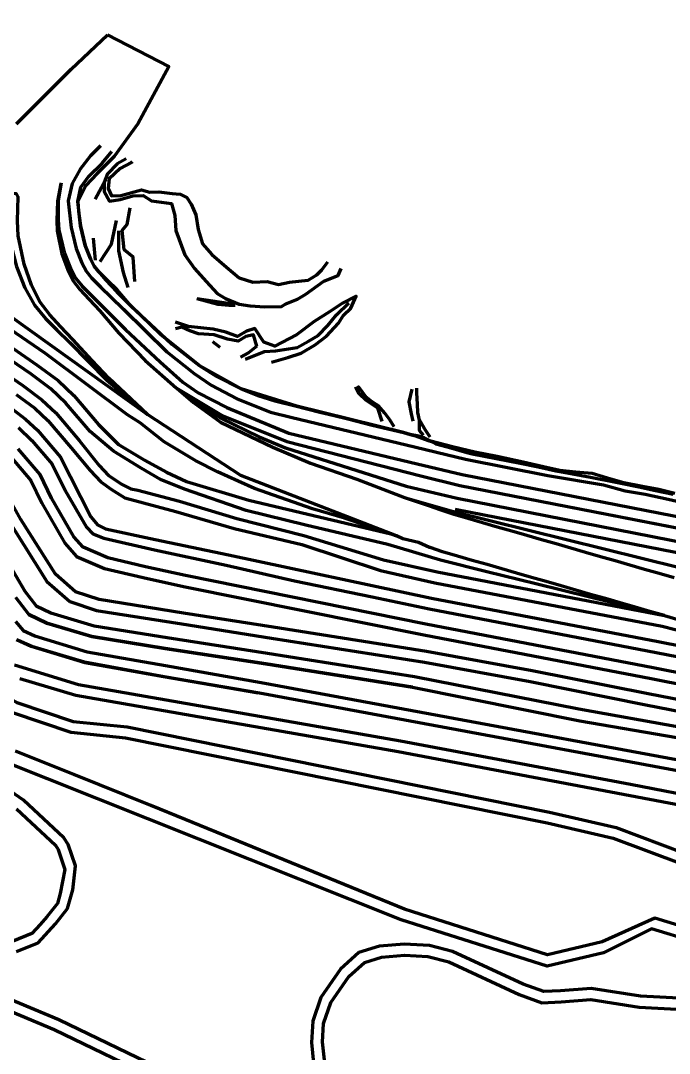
# Model space of a CAD drawing. Extents: x 334605 to 338795, y 3217454 to 3219673.
# Drawn here: x 336186 to 336599, y 3218883 to 3219541 of the extents above; entities that cross this region are included whole.
import ezdxf

# ---------------------------------------------------------------- set-up
doc = ezdxf.new("R2010")
doc.units = 0
doc.header["$MEASUREMENT"] = 0
for name, color, linetype, true_color in [('CREST', 5, 'Continuous', 0x0000ff), ('RAMP', 14, 'Continuous', 0xac0000), ('TOE', 94, 'Continuous', 0x00ac00)]:
    doc.layers.add(name, color=color, linetype=linetype, true_color=true_color)

msp = doc.modelspace()

# ---------------------------------------------------------------- linework, layer by layer
at = {"layer": 'CREST', "color": 5, "lineweight": 100, "true_color": 0x0000ff}
for points in [[(335788.736, 3219537.868, 1708.41), (335814.731, 3219533.342, 1708.4), (335829.286, 3219530.452, 1708.399), (335842.528, 3219527.357, 1708.398), (335856.026, 3219523.617, 1708.397), (335877.346, 3219516.096, 1708.405), (335894.897, 3219506.582, 1708.411), (335923.701, 3219488.468, 1708.407), (335938.919, 3219477.221, 1708.408), (335951.976, 3219467.355, 1708.411), (335966.772, 3219457.523, 1708.4), (336170.65, 3219339.414, 1708.41), (336196.637, 3219321.622, 1708.41), (336209.847, 3219311.765, 1708.41), (336219.977, 3219302.185, 1708.41), (336235.643, 3219283.881, 1708.41), (336248.377, 3219270.996, 1708.41), (336265.373, 3219260.799, 1708.41), (336278.969, 3219253.434, 1708.41), (336291.716, 3219247.485, 1708.41), (336331.415, 3219235.555, 1708.397), (336421.753, 3219214.151, 1708.41), (336425.322, 3219212.91, 1708.41)], [(336183.3, 3219475.069, 1749), (336197.071, 3219488.816, 1749), (336218.128, 3219509.938, 1749), (336241.255, 3219531.812, 1749)], [(336183.3, 3219475.069, 1749), (336197.071, 3219488.816, 1749), (336218.128, 3219509.938, 1749), (336241.255, 3219531.812, 1749)], [(336241.255, 3219531.812, 1749), (336280.344, 3219511.754, 1749), (336260.645, 3219475.162, 1749), (336245.63, 3219454.45, 1749), (336234.516, 3219443.372, 1749), (336227.512, 3219435.896, 1749), (336222.387, 3219425.748, 1751.43), (336222.811, 3219419.631, 1751.43), (336224.109, 3219410.141, 1751.43), (336227.188, 3219397.633, 1751), (336230.467, 3219389.21, 1751), (336232.909, 3219384.579, 1750.87), (336235.718, 3219381.187, 1751), (336240.386, 3219375.669, 1751), (336247.184, 3219368.239, 1751), (336256.471, 3219359.165, 1750.762), (336275.132, 3219341.668, 1750.413), (336282.324, 3219335.015, 1750.413), (336299.749, 3219321.271, 1751.512), (336310.589, 3219314.601, 1752), (336326.554, 3219306.442, 1753.652), (336337.089, 3219302.178, 1754.513), (336347.87, 3219298.881, 1754.69), (336360.859, 3219295.637, 1754.866), (336376.586, 3219291.698, 1753.41), (336385.635, 3219289.458, 1755.864), (336394.386, 3219287.335, 1756.143), (336409.909, 3219283.43, 1756.239), (336419.857, 3219281.029, 1755.708), (336429.805, 3219278.627, 1752.781), (336434.098, 3219277.361, 1752.992), (336437.495, 3219276.484, 1752.923), (336445.479, 3219273.519, 1750.876), (336448.22, 3219272.701, 1750.59), (336450.548, 3219271.465, 1749.22), (336459.987, 3219268.981, 1748.926), (336470.277, 3219265.986, 1748.007), (336473.584, 3219265.19, 1747.695), (336488.867, 3219262.149, 1747.59), (336504.151, 3219259.107, 1747.484), (336515.51, 3219256.739, 1747.181), (336526.868, 3219254.371, 1746.878), (336531.696, 3219253.389, 1746.799), (336548.902, 3219250.163, 1747.099), (336566.108, 3219246.938, 1747.399), (336580.774, 3219243.831, 1746.901), (336589.344, 3219242.07, 1746.727), (336601.492, 3219239.368, 1746.046)], [(336241.255, 3219531.812, 1749), (336280.344, 3219511.754, 1749), (336260.645, 3219475.162, 1749), (336245.63, 3219454.45, 1749), (336234.516, 3219443.372, 1749), (336227.512, 3219435.896, 1749), (336222.387, 3219425.748, 1751.43), (336222.811, 3219419.631, 1751.43), (336224.109, 3219410.141, 1751.43), (336227.188, 3219397.633, 1751), (336230.467, 3219389.21, 1751), (336232.909, 3219384.579, 1750.87), (336235.718, 3219381.187, 1751), (336240.386, 3219375.669, 1751), (336247.184, 3219368.239, 1751), (336256.471, 3219359.165, 1750.762), (336275.132, 3219341.668, 1750.413), (336282.324, 3219335.015, 1750.413), (336299.749, 3219321.271, 1751.512), (336310.589, 3219314.601, 1752), (336326.554, 3219306.442, 1753.652), (336337.089, 3219302.178, 1754.513), (336347.87, 3219298.881, 1754.69), (336360.859, 3219295.637, 1754.866), (336376.586, 3219291.698, 1753.41), (336385.635, 3219289.458, 1755.864), (336394.386, 3219287.335, 1756.143), (336409.909, 3219283.43, 1756.239), (336419.857, 3219281.029, 1755.708), (336429.805, 3219278.627, 1752.781), (336434.098, 3219277.361, 1752.992), (336437.495, 3219276.484, 1752.923), (336445.479, 3219273.519, 1750.876), (336448.22, 3219272.701, 1750.59), (336450.548, 3219271.465, 1749.22), (336459.987, 3219268.981, 1748.926), (336470.277, 3219265.986, 1748.007), (336473.584, 3219265.19, 1747.695), (336488.867, 3219262.149, 1747.59), (336504.151, 3219259.107, 1747.484), (336515.51, 3219256.739, 1747.181), (336526.868, 3219254.371, 1746.878), (336531.696, 3219253.389, 1746.799), (336548.902, 3219250.163, 1747.099), (336566.108, 3219246.938, 1747.399), (336580.774, 3219243.831, 1746.901), (336589.344, 3219242.07, 1746.727), (336601.492, 3219239.368, 1746.046)], [(335975.841, 3219471.276, 1723.41), (336106.872, 3219394.851, 1723.41), (336179.161, 3219352.977, 1723.41), (336266.742, 3219290.097, 1723.41)], [(335975.841, 3219471.276, 1723.41), (336106.872, 3219394.851, 1723.41), (336179.161, 3219352.977, 1723.41), (336266.742, 3219290.097, 1723.41)], [(336602.707, 3219239.944, 1745.69), (336592.447, 3219242.356, 1746.596), (336582.03, 3219244.208, 1746.054), (336570.112, 3219246.538, 1746.249), (336559.732, 3219249.542, 1746.36), (336549.964, 3219252.611, 1746.685), (336539.545, 3219253.443, 1746.589), (336529.405, 3219254.469, 1746.541), (336519.093, 3219256.924, 1746.89), (336506.041, 3219259.721, 1747.233), (336489.535, 3219263.431, 1747.337), (336475.18, 3219266.266, 1747.542), (336461.063, 3219269.477, 1748.346), (336447.193, 3219273.147, 1749.413), (336442.932, 3219275.209, 1751.695), (336439.696, 3219276.343, 1753.388), (336434.098, 3219277.361, 1752.992), (336429.805, 3219278.627, 1752.781), (336361.944, 3219295.417, 1754.637), (336326.554, 3219306.442, 1753.652), (336299.749, 3219321.271, 1751.512), (336275.028, 3219341.121, 1750.413), (336256.471, 3219359.165, 1750.762), (336247.476, 3219369.455, 1751), (336241.277, 3219375.52, 1751), (336235.718, 3219381.187, 1751), (336232.909, 3219384.579, 1750.87), (336230.467, 3219389.21, 1751), (336227.188, 3219397.633, 1751), (336224.109, 3219410.141, 1751.43), (336222.387, 3219425.748, 1751.43), (336224.412, 3219434.751, 1751.12), (336229.364, 3219441.954, 1750.869), (336237.87, 3219450.192, 1750.22), (336244.203, 3219457.521, 1750.22)], [(336602.707, 3219239.944, 1745.69), (336592.447, 3219242.356, 1746.596), (336582.03, 3219244.208, 1746.054), (336570.112, 3219246.538, 1746.249), (336559.732, 3219249.542, 1746.36), (336549.964, 3219252.611, 1746.685), (336539.545, 3219253.443, 1746.589), (336529.405, 3219254.469, 1746.541), (336519.093, 3219256.924, 1746.89), (336506.041, 3219259.721, 1747.233), (336489.535, 3219263.431, 1747.337), (336475.18, 3219266.266, 1747.542), (336461.063, 3219269.477, 1748.346), (336447.193, 3219273.147, 1749.413), (336442.932, 3219275.209, 1751.695), (336439.696, 3219276.343, 1753.388), (336434.098, 3219277.361, 1752.992), (336429.805, 3219278.627, 1752.781), (336361.944, 3219295.417, 1754.637), (336326.554, 3219306.442, 1753.652), (336299.749, 3219321.271, 1751.512), (336275.028, 3219341.121, 1750.413), (336256.471, 3219359.165, 1750.762), (336247.476, 3219369.455, 1751), (336241.277, 3219375.52, 1751), (336235.718, 3219381.187, 1751), (336232.909, 3219384.579, 1750.87), (336230.467, 3219389.21, 1751), (336227.188, 3219397.633, 1751), (336224.109, 3219410.141, 1751.43), (336222.387, 3219425.748, 1751.43), (336224.412, 3219434.751, 1751.12), (336229.364, 3219441.954, 1750.869), (336237.87, 3219450.192, 1750.22), (336244.203, 3219457.521, 1750.22)], [(336257.076, 3219450.949, 1751.681), (336256.643, 3219450.603, 1752.004), (336249.366, 3219446.798, 1752.204), (336242.314, 3219440.094, 1752.441), (336241.699, 3219434.019, 1752.168), (336243.948, 3219429.389, 1751.937), (336249.904, 3219429.562, 1752.345), (336263.095, 3219433.243, 1751.943), (336268.2, 3219431.711, 1752.439), (336273.951, 3219431.99, 1752.745), (336282.598, 3219430.834, 1753.112), (336287.657, 3219430.357, 1753.295), (336291.771, 3219428.293, 1754.481), (336294.64, 3219424.134, 1755.275), (336297.691, 3219417.313, 1756.449), (336298.99, 3219407.948, 1757.385), (336301.743, 3219398.735, 1757.786), (336307.686, 3219392.004, 1758.176), (336317.127, 3219383.914, 1758.404), (336325.188, 3219377.141, 1758.569), (336333.985, 3219374.346, 1758.48), (336343.127, 3219374.776, 1758.853), (336350.158, 3219372.917, 1759.265), (336357.229, 3219374.344, 1759.286), (336369.069, 3219375.628, 1758.892), (336374.654, 3219379.078, 1759.134), (336377.78, 3219382.128, 1759.295), (336381.752, 3219387.296, 1759.102)], [(336257.076, 3219450.949, 1751.681), (336256.643, 3219450.603, 1752.004), (336249.366, 3219446.798, 1752.204), (336242.314, 3219440.094, 1752.441), (336241.699, 3219434.019, 1752.168), (336243.948, 3219429.389, 1751.937), (336249.904, 3219429.562, 1752.345), (336263.095, 3219433.243, 1751.943), (336268.2, 3219431.711, 1752.439), (336273.951, 3219431.99, 1752.745), (336282.598, 3219430.834, 1753.112), (336287.657, 3219430.357, 1753.295), (336291.771, 3219428.293, 1754.481), (336294.64, 3219424.134, 1755.275), (336297.691, 3219417.313, 1756.449), (336298.99, 3219407.948, 1757.385), (336301.743, 3219398.735, 1757.786), (336307.686, 3219392.004, 1758.176), (336317.127, 3219383.914, 1758.404), (336325.188, 3219377.141, 1758.569), (336333.985, 3219374.346, 1758.48), (336343.127, 3219374.776, 1758.853), (336350.158, 3219372.917, 1759.265), (336357.229, 3219374.344, 1759.286), (336369.069, 3219375.628, 1758.892), (336374.654, 3219379.078, 1759.134), (336377.78, 3219382.128, 1759.295), (336381.752, 3219387.296, 1759.102)], [(336211.79, 3219437.664, 1738.41), (336209.852, 3219426.246, 1738.41), (336209.841, 3219414.022, 1738.41), (336210.295, 3219407.69, 1738.41), (336213.811, 3219393.403, 1738.41), (336217.711, 3219383.386, 1738.41), (336221.202, 3219376.765, 1738.41), (336225.311, 3219371.804, 1738.41), (336231.383, 3219365.613, 1738.41), (336238.225, 3219358.921, 1738.41), (336252.862, 3219344.323, 1738.41), (336274.878, 3219323.7, 1738.41), (336289.362, 3219310.676, 1738.41), (336299.141, 3219303.894, 1738.41), (336317.331, 3219294.577, 1738.41), (336356.771, 3219278.169, 1738.41), (336438.472, 3219258.809, 1738.41), (336467.144, 3219251.845, 1738.41)], [(336211.79, 3219437.664, 1738.41), (336209.852, 3219426.246, 1738.41), (336209.841, 3219414.022, 1738.41), (336210.295, 3219407.69, 1738.41), (336213.811, 3219393.403, 1738.41), (336217.711, 3219383.386, 1738.41), (336221.202, 3219376.765, 1738.41), (336225.311, 3219371.804, 1738.41), (336231.383, 3219365.613, 1738.41), (336238.225, 3219358.921, 1738.41), (336252.862, 3219344.323, 1738.41), (336274.878, 3219323.7, 1738.41), (336289.362, 3219310.676, 1738.41), (336299.141, 3219303.894, 1738.41), (336317.331, 3219294.577, 1738.41), (336356.771, 3219278.169, 1738.41), (336438.472, 3219258.809, 1738.41), (336467.144, 3219251.845, 1738.41)], [(336240.287, 3219439.8, 1750.999), (336233.404, 3219427.197, 1751.343)], [(336240.287, 3219439.8, 1750.999), (336233.404, 3219427.197, 1751.343)], [(336258.652, 3219374.785, 1749.617), (336257.783, 3219390.262, 1749.794), (336251.932, 3219394.938, 1749.467), (336250.6, 3219407.249, 1748.851), (336253.933, 3219411.091, 1748.471), (336255.738, 3219421.772, 1748.442)], [(336258.652, 3219374.785, 1749.617), (336257.783, 3219390.262, 1749.794), (336251.932, 3219394.938, 1749.467), (336250.6, 3219407.249, 1748.851), (336253.933, 3219411.091, 1748.471), (336255.738, 3219421.772, 1748.442)], [(336232.129, 3219402.394, 1751.752), (336233.564, 3219388.297, 1752.723)], [(336232.129, 3219402.394, 1751.752), (336233.564, 3219388.297, 1752.723)], [(335612.034, 3219368.049, 1588.41), (335641.584, 3219371.059, 1588.41), (335666.757, 3219371.606, 1588.41), (335697.675, 3219369.417, 1588.41), (335725.037, 3219366.681, 1588.41), (335756.503, 3219361.756, 1588.41), (335772.993, 3219358.303, 1588.41), (335777.851, 3219357.474, 1588.41), (335809.399, 3219348, 1588.41), (335843.745, 3219323.271, 1588.41), (335931.67, 3219270.378, 1588.41), (335998.824, 3219231.594, 1588.41), (336056.453, 3219196.346, 1588.41), (336084.987, 3219180.68, 1588.41), (336111.389, 3219160.429, 1588.41), (336130.985, 3219144.935, 1588.41), (336162.375, 3219119.22, 1588.41), (336183.688, 3219106.836, 1588.41), (336219.402, 3219094.739, 1588.41), (336253.927, 3219091.214, 1588.41), (336522.915, 3219036.983, 1588.41), (336565.341, 3219027.203, 1588.41), (336609.305, 3219010.717, 1588.41)], [(336298.19, 3219363.98, 1747.942), (336311.598, 3219360.482, 1748.993), (336318.549, 3219359.79, 1749.216), (336322.56, 3219359.749, 1747.361)], [(336298.19, 3219363.98, 1747.942), (336311.598, 3219360.482, 1748.993), (336318.549, 3219359.79, 1749.216), (336322.56, 3219359.749, 1747.361)], [(336329.319, 3219325.367, 1756.216), (336341.411, 3219330.285, 1757.081), (336348.405, 3219330.751, 1755.303), (336362.043, 3219332.852, 1753.924), (336369.26, 3219336.841, 1755.682), (336375.451, 3219340.432, 1757.207), (336381.651, 3219346.831, 1757.346), (336387.234, 3219353.564, 1758.636), (336394.993, 3219361.306, 1757.582)], [(336329.319, 3219325.367, 1756.216), (336341.411, 3219330.285, 1757.081), (336348.405, 3219330.751, 1755.303), (336362.043, 3219332.852, 1753.924), (336369.26, 3219336.841, 1755.682), (336375.451, 3219340.432, 1757.207), (336381.651, 3219346.831, 1757.346), (336387.234, 3219353.564, 1758.636), (336394.993, 3219361.306, 1757.582)], [(336336.511, 3219333.582, 1752.691), (336334.391, 3219340.812, 1751.862), (336329.473, 3219339.724, 1751.963), (336324.572, 3219336.841, 1752.078), (336317.706, 3219338, 1752.219), (336309.292, 3219340.877, 1751.752), (336299.307, 3219341.48, 1751.227), (336293.723, 3219343.472, 1750.902), (336288.732, 3219345.828, 1750.6), (336284.7, 3219344.64, 1751.184)], [(336336.511, 3219333.582, 1752.691), (336334.391, 3219340.812, 1751.862), (336329.473, 3219339.724, 1751.963), (336324.572, 3219336.841, 1752.078), (336317.706, 3219338, 1752.219), (336309.292, 3219340.877, 1751.752), (336299.307, 3219341.48, 1751.227), (336293.723, 3219343.472, 1750.902), (336288.732, 3219345.828, 1750.6), (336284.7, 3219344.64, 1751.184)], [(336162.127, 3219325.858, 1693.41), (336187.329, 3219308.604, 1693.41), (336199.531, 3219299.499, 1693.41), (336208.37, 3219291.14, 1693.41), (336223.487, 3219273.477, 1693.41), (336236.01, 3219257.618, 1693.41), (336241.998, 3219251.417, 1693.41), (336250.765, 3219245.499, 1693.41), (336256.193, 3219242.817, 1693.41), (336260.674, 3219241.876, 1693.41), (336287.302, 3219235.042, 1693.41), (336323.798, 3219223.996, 1693.41), (336366.417, 3219213.096, 1693.41), (336417.146, 3219197.62, 1693.41), (336451.281, 3219189.899, 1693.41)], [(336285.58, 3219306.825, 1723.41), (336296.1, 3219298.425, 1723.41), (336313.576, 3219287.802, 1723.41), (336337.945, 3219275.959, 1723.41), (336354.734, 3219269.014, 1723.41), (336431.51, 3219244.614, 1723.41), (336464.012, 3219236.798, 1723.41)], [(336285.58, 3219306.825, 1723.41), (336296.1, 3219298.425, 1723.41), (336313.576, 3219287.802, 1723.41), (336337.945, 3219275.959, 1723.41), (336354.734, 3219269.014, 1723.41), (336431.51, 3219244.614, 1723.41), (336464.012, 3219236.798, 1723.41)], [(336416.299, 3219285.762, 1755.628), (336413.496, 3219294.073, 1755.382), (336405.866, 3219299.302, 1755.942), (336401.516, 3219303.226, 1755.889), (336399.45, 3219307.79, 1755.577)], [(336416.299, 3219285.762, 1755.628), (336413.496, 3219294.073, 1755.382), (336405.866, 3219299.302, 1755.942), (336401.516, 3219303.226, 1755.889), (336399.45, 3219307.79, 1755.577)], [(336435.175, 3219306.266, 1752.096), (336433.213, 3219298.256, 1751.681), (336434.821, 3219290.477, 1751.813), (336435.881, 3219285.958, 1752.453)], [(336435.175, 3219306.266, 1752.096), (336433.213, 3219298.256, 1751.681), (336434.821, 3219290.477, 1751.813), (336435.881, 3219285.958, 1752.453)], [(336178.022, 3219295.586, 1678.41), (336189.215, 3219287.234, 1678.41), (336196.763, 3219280.095, 1678.41), (336211.332, 3219263.073, 1678.41), (336230.716, 3219225.099, 1678.41), (336234.895, 3219219.846, 1678.41), (336240.011, 3219217.313, 1678.41), (336271.78, 3219210.483, 1678.41), (336318.346, 3219200.758, 1678.41), (336447.673, 3219173.287, 1678.41), (336592.08, 3219145.6, 1678.41), (336642.473, 3219135.662, 1678.41)], [(336639.213, 3219118.983, 1663.41), (336588.836, 3219128.918, 1663.41), (336444.067, 3219156.674, 1663.41), (336291.124, 3219187.601, 1663.41), (336265.638, 3219193.244, 1663.41), (336241.594, 3219198.858, 1663.41), (336225.864, 3219205.63, 1663.41), (336219.87, 3219212.372, 1663.41), (336205.682, 3219236.947, 1663.41), (336198.416, 3219252.019, 1663.41), (336184.43, 3219268.36, 1663.41)], [(336467.144, 3219251.845, 1738.41), (338133.779, 3218926.761, 1738.41), (338237.196, 3218885.394, 1738.41), (338333.611, 3218830.074, 1738.41), (338401.895, 3218784.551, 1738.41), (338473.148, 3218715.277, 1738.41), (338547.036, 3218634.262, 1738.41), (338598.489, 3218559.177, 1738.41), (338638.177, 3218486.416, 1738.41)], [(336570.112, 3219246.538, 1746.249), (336582.03, 3219244.208, 1746.054), (336592.447, 3219242.356, 1746.596)], [(336570.112, 3219246.538, 1746.249), (336582.03, 3219244.208, 1746.054), (336592.447, 3219242.356, 1746.596)], [(336430.403, 3219237.342, 1708.41), (336461.77, 3219228.302, 1708.41), (336653.62, 3219180.842, 1708.41), (336884.411, 3219135.929, 1708.41), (337339.545, 3219047.087, 1708.41)], [(336768.835, 3219076.588, 1648.41), (336585.592, 3219112.235, 1648.41), (336511.74, 3219126.993, 1648.41), (336444.402, 3219139.307, 1648.41), (336346.858, 3219154.692, 1648.41), (336289.813, 3219163.726, 1648.41), (336236.101, 3219172.288, 1648.41), (336220.863, 3219177.354, 1648.41), (336208.141, 3219188.503, 1648.41), (336186.226, 3219223.214, 1648.41), (336178.814, 3219236.672, 1648.41)], [(336464.012, 3219236.798, 1723.41), (336656.632, 3219199.103, 1723.41), (336960.177, 3219139.601, 1723.41), (337032.787, 3219125.079, 1723.41), (337369.431, 3219059.307, 1723.41)], [(336171.241, 3219206.876, 1633.41), (336188.618, 3219177.763, 1633.41), (336195.842, 3219168.394, 1633.41), (336205.158, 3219163.916, 1633.41), (336232.871, 3219155.596, 1633.41), (336279.257, 3219148.197, 1633.41), (336343.284, 3219138.318, 1633.41), (336436.854, 3219123.449, 1633.41), (336541.483, 3219102.754, 1633.41), (336605.336, 3219091.424, 1633.41)], [(336451.281, 3219189.899, 1693.41), (336596.162, 3219162.097, 1693.41)], [(336451.281, 3219189.899, 1693.41), (336596.162, 3219162.097, 1693.41)], [(336451.281, 3219189.899, 1693.41), (336596.162, 3219162.097, 1693.41)], [(336451.281, 3219189.899, 1693.41), (336596.162, 3219162.097, 1693.41)], [(336182.785, 3219158.379, 1618.41), (336187.7, 3219152.58, 1618.41), (336195.14, 3219149.264, 1618.41), (336228.481, 3219139.164, 1618.41), (336278.205, 3219130.305, 1618.41), (336339.275, 3219119.64, 1618.41), (336726.155, 3219047.81, 1618.41)], [(336182.147, 3219130.832, 1603.41), (336222.887, 3219118.226, 1603.41), (336427.983, 3219082.417, 1603.41), (336574.477, 3219054.891, 1603.41), (336624.827, 3219045.155, 1603.41)], [(336643.361, 3218953.171, 1573.41), (336589.849, 3218969.486, 1573.41), (336556.398, 3218954.406, 1573.41), (336521.573, 3218946.122, 1573.41), (336430.419, 3218975.205, 1573.41), (336290.894, 3219032.371, 1573.41), (336268.964, 3219041.3, 1573.41), (336219.833, 3219061.07, 1573.41), (336182.708, 3219075.85, 1573.41)], [(336183.425, 3218948.264, 1558.41), (336197.153, 3218953.755, 1558.41), (336208.135, 3218965.835, 1558.41), (336215.891, 3218975.641, 1558.41), (336219.245, 3218987.632, 1558.41), (336220.885, 3219002.799, 1558.41), (336216.255, 3219016.334, 1558.41), (336213.586, 3219020.572, 1558.41), (336187.848, 3219044.631, 1558.41), (336148.898, 3219071.415, 1558.41)], [(336183.425, 3218948.264, 1558.41), (336197.153, 3218953.755, 1558.41), (336208.135, 3218965.835, 1558.41), (336215.891, 3218975.641, 1558.41), (336219.245, 3218987.632, 1558.41), (336220.885, 3219002.799, 1558.41), (336216.255, 3219016.334, 1558.41), (336213.586, 3219020.572, 1558.41), (336187.848, 3219044.631, 1558.41), (336148.898, 3219071.415, 1558.41)], [(335532.789, 3219013.723, 1573.41), (335686.741, 3218936.095, 1573.41), (335716.876, 3218921.027, 1573.41), (335753.115, 3218906.861, 1573.41), (335785.586, 3218897.823, 1573.41), (335812.013, 3218894.986, 1573.41), (335860.032, 3218887.222, 1573.41), (335892.237, 3218886.072, 1573.41), (335928.755, 3218886.647, 1573.41), (335953.894, 3218889.285, 1573.41), (335971.414, 3218894.179, 1574.532), (335985.295, 3218899.727, 1574.832), (336008.664, 3218916.159, 1575.407), (336030.862, 3218930.958, 1573.41), (336049.652, 3218941.865, 1573.41), (336065.518, 3218944.337, 1573.999), (336077.891, 3218945.575, 1574.455), (336105.936, 3218941.863, 1575.493), (336139.343, 3218927.015, 1575.031), (336207.395, 3218898.557, 1573.073), (336275.859, 3218865.563, 1573.073)], [(336878.336, 3218791.906, 1558.41), (336609.548, 3218918.334, 1558.41), (336580.704, 3218919.936, 1558.41), (336549.457, 3218924.744, 1558.41), (336529.928, 3218923.254, 1558.41), (336519.12, 3218922.769, 1558.41), (336506.141, 3218927.475, 1558.41), (336461.031, 3218948.297, 1558.41), (336446.395, 3218952.088, 1558.41), (336430.303, 3218952.892, 1558.41), (336414.513, 3218951.678, 1558.41), (336401.471, 3218947.631, 1558.41), (336389.741, 3218937.098, 1558.41), (336377.263, 3218918.988, 1558.41), (336372.026, 3218903.906, 1558.41), (336371.216, 3218890.404, 1558.41), (336372.61, 3218877.18, 1558.41)]]:
    msp.add_polyline3d(points, dxfattribs=at)
at = {"layer": 'RAMP', "color": 14, "lineweight": 100, "true_color": 0xac0000}
for points in [[(336266.742, 3219290.097, 1723.41), (336242.234, 3219313.228, 1724.251), (336231.572, 3219324.418, 1726.826), (336219.254, 3219337.946, 1728.846), (336211.37, 3219346.166, 1729.794), (336204.529, 3219353.651, 1730.637), (336198.198, 3219361.85, 1731.499), (336192.922, 3219372.455, 1732.484), (336188.237, 3219385.75, 1733.656), (336184.397, 3219403.977, 1735.205), (336183.953, 3219413.485, 1735.997), (336184.512, 3219428.809, 1737.272), (336183.303, 3219430.695, 1738.41), (336180.518, 3219430.85, 1738.41), (336162.3, 3219421.875, 1736.665), (336136.558, 3219417.555, 1734.695), (336106.261, 3219420.726, 1732.395), (336079.087, 3219426.553, 1730.296), (336050.032, 3219438.503, 1727.924), (336030.007, 3219448.338, 1726.239), (336008.021, 3219459.204, 1724.388), (335996.238, 3219464.934, 1723.41)], [(336211.721, 3219437.289, 1738.41), (336209.421, 3219425.867, 1737.257), (336208.974, 3219413.613, 1736.044), (336209.276, 3219407.157, 1735.404), (336212.361, 3219392.51, 1733.923), (336215.99, 3219382.215, 1732.843), (336219.488, 3219375.184, 1732.066), (336223.682, 3219369.751, 1731.387), (336229.621, 3219363.255, 1730.516), (336236.386, 3219356.2, 1729.549), (336248.553, 3219341.899, 1727.415), (336265.397, 3219324.507, 1724.451), (336284.989, 3219307.186, 1723.41)], [(336285.58, 3219306.825, 1723.41), (336296.174, 3219297.805, 1722.143), (336313.334, 3219285.346, 1719.561), (336346.607, 3219269.286, 1716.278), (336370.558, 3219259.268, 1714.027), (336400.22, 3219249.01, 1711.313), (336430.403, 3219237.342, 1708.41)], [(336425.322, 3219212.91, 1708.41), (336425.322, 3219212.91, 1709.763), (336326.294, 3219251.396, 1716.285), (336266.742, 3219290.097, 1723.41)], [(336430.403, 3219237.342, 1707.792), (336431.69, 3219236.921, 1707.754), (336438.085, 3219234.75, 1707.098), (336445.845, 3219232.11, 1706.443), (336453.606, 3219229.469, 1705.787), (336461.367, 3219226.828, 1705.131), (336470.754, 3219224.13, 1704.35), (336480.14, 3219221.433, 1703.568), (336489.527, 3219218.735, 1702.787), (336498.913, 3219216.038, 1702.005), (336508.3, 3219213.34, 1701.224), (336517.686, 3219210.643, 1700.443), (336527.073, 3219207.945, 1699.661), (336536.459, 3219205.248, 1698.88), (336545.846, 3219202.55, 1698.098), (336555.232, 3219199.853, 1697.317), (336564.619, 3219197.155, 1696.536), (336574.005, 3219194.458, 1695.754), (336583.392, 3219191.76, 1694.973), (336592.778, 3219189.063, 1694.191), (336602.165, 3219186.365, 1693.41)], [(336596.162, 3219162.097, 1693.41), (336586.737, 3219164.805, 1694.19), (336577.311, 3219167.512, 1694.97), (336567.886, 3219170.22, 1695.75), (336558.46, 3219172.927, 1696.53), (336549.035, 3219175.635, 1697.31), (336539.609, 3219178.343, 1698.09), (336530.184, 3219181.05, 1698.87), (336520.758, 3219183.758, 1699.649), (336511.333, 3219186.465, 1700.429), (336501.907, 3219189.173, 1701.209), (336492.482, 3219191.881, 1701.989), (336483.056, 3219194.588, 1702.769), (336473.631, 3219197.296, 1703.549), (336464.205, 3219200.003, 1704.329), (336454.78, 3219202.711, 1705.109), (336446.921, 3219205.38, 1705.769), (336446.448, 3219205.527, 1705.809), (336439.301, 3219208.627, 1706.429), (336429.4, 3219211.056, 1706.992), (336425.322, 3219212.91, 1708.41)], [(336596.162, 3219162.097, 1693.41), (336645.48, 3219147.618, 1689.298), (336776.227, 3219109.753, 1678.41)]]:
    msp.add_polyline3d(points, dxfattribs=at)
at = {"layer": 'TOE', "color": 94, "lineweight": 100, "true_color": 0x00ac00}
for points in [[(336421.753, 3219214.151, 1708.41), (336392.203, 3219224.127, 1708.507), (336371.969, 3219230.096, 1708.557), (336334.865, 3219243.138, 1708.397), (336324.468, 3219247.722, 1708.67), (336311.469, 3219253.638, 1708.701), (336297.679, 3219260.585, 1708.72), (336277.399, 3219272.77, 1708.736), (336262.189, 3219284.78, 1708.41), (336254.057, 3219289.926, 1708.41), (336201.888, 3219328.934, 1708.41), (336175.439, 3219347.042, 1708.41), (335971.346, 3219464.529, 1708.4), (335956.979, 3219474.359, 1708.412), (335943.705, 3219483.932, 1708.41), (335928.133, 3219494.909, 1708.411), (335899.519, 3219514.121, 1708.417), (335881.036, 3219524.208, 1708.401), (335858.802, 3219532.129, 1708.391), (335844.672, 3219536.091, 1708.389), (335828.093, 3219539.12, 1708.393), (335812.363, 3219540.855, 1708.4)], [(335996.238, 3219464.934, 1723.41), (336007.829, 3219458.79, 1723.41), (336029.423, 3219447.153, 1723.41), (336049.166, 3219436.582, 1723.41), (336078.131, 3219423.471, 1723.41), (336105.602, 3219416.579, 1723.41), (336136.723, 3219412.243, 1723.41), (336164.219, 3219415.924, 1723.41), (336172.101, 3219419.378, 1723.41), (336174.56, 3219420.087, 1723.41), (336177.168, 3219418.818, 1723.41), (336177.569, 3219417.1, 1723.41), (336177.686, 3219413.453, 1723.41), (336178.557, 3219403.231, 1723.41), (336183.318, 3219384.371, 1723.41), (336188.757, 3219370.693, 1723.41), (336194.772, 3219359.704, 1723.41), (336201.774, 3219351.335, 1723.41), (336209.052, 3219343.995, 1723.41), (336217.4, 3219335.971, 1723.41), (336240.969, 3219311.964, 1723.41), (336266.742, 3219290.097, 1723.41)], [(336236.972, 3219461.213, 1740.885), (336230.478, 3219454.83, 1740.174), (336223.933, 3219446.294, 1739.261), (336218.813, 3219437.197, 1738.41), (336216.313, 3219426.087, 1738.41), (336218.189, 3219409.09, 1738.41), (336221.455, 3219395.82, 1738.41), (336225, 3219386.714, 1738.41), (336227.892, 3219381.23, 1738.41), (336231.258, 3219377.166, 1738.41), (336237.037, 3219371.274, 1738.41), (336243.511, 3219364.94, 1738.41), (336251.581, 3219357.245, 1738.41), (336279.07, 3219330.011, 1738.41), (336296.438, 3219316.332, 1738.41), (336307.378, 3219308.83, 1738.41), (336323.943, 3219300.102, 1738.41), (336345.233, 3219291.693, 1738.41), (336358.878, 3219288.22, 1738.41), (336431.618, 3219270.852, 1738.41), (336469.307, 3219261.612, 1738.41), (336521.703, 3219251.309, 1738.41), (336557.14, 3219245.422, 1738.306), (336571.02, 3219241.641, 1738.096), (336583.662, 3219239.349, 1737.914), (336598.361, 3219236.172, 1737.753), (336614.112, 3219232.672, 1738.129)], [(336236.972, 3219461.213, 1740.885), (336230.478, 3219454.83, 1740.174), (336223.933, 3219446.294, 1739.261), (336218.813, 3219437.197, 1738.41), (336216.313, 3219426.087, 1738.41), (336218.189, 3219409.09, 1738.41), (336221.455, 3219395.82, 1738.41), (336225, 3219386.714, 1738.41), (336227.892, 3219381.23, 1738.41), (336231.258, 3219377.166, 1738.41), (336237.037, 3219371.274, 1738.41), (336243.511, 3219364.94, 1738.41), (336251.581, 3219357.245, 1738.41), (336279.07, 3219330.011, 1738.41), (336296.438, 3219316.332, 1738.41), (336307.378, 3219308.83, 1738.41), (336323.943, 3219300.102, 1738.41), (336345.233, 3219291.693, 1738.41), (336358.878, 3219288.22, 1738.41), (336431.618, 3219270.852, 1738.41), (336469.307, 3219261.612, 1738.41), (336521.703, 3219251.309, 1738.41), (336557.14, 3219245.422, 1738.306), (336571.02, 3219241.641, 1738.096), (336583.662, 3219239.349, 1737.914), (336598.361, 3219236.172, 1737.753), (336614.112, 3219232.672, 1738.129)], [(336253.165, 3219452.946, 1750.177), (336247.449, 3219449.673, 1750.297), (336241.449, 3219443.276, 1750.457), (336239.143, 3219437.853, 1750.17), (336239.281, 3219432.055, 1749.888), (336242.578, 3219426.045, 1749.549), (336249.366, 3219426.991, 1748.848), (336257.569, 3219429.397, 1747.974), (336264.061, 3219429.547, 1747.846), (336269.284, 3219426.059, 1748.009), (336282.009, 3219424.469, 1747.557), (336284.311, 3219416.872, 1747.554), (336284.768, 3219407.288, 1747.55), (336290.617, 3219391.701, 1747.937), (336296.738, 3219382.98, 1747.918), (336304.198, 3219374.861, 1747.899), (336311.113, 3219367.087, 1747.16), (336316.5, 3219364.001, 1747.631), (336325.203, 3219360.463, 1748.345), (336332.192, 3219359.239, 1748.398), (336341.484, 3219358.617, 1749.366), (336352.099, 3219358.83, 1750.47), (336354.947, 3219360.493, 1750.779), (336362.377, 3219363.57, 1751.293), (336367.661, 3219366.673, 1751.685), (336379.017, 3219374.98, 1752.02), (336388.28, 3219378.577, 1753.675), (336390.067, 3219383.051, 1753.66)], [(336253.165, 3219452.946, 1750.177), (336247.449, 3219449.673, 1750.297), (336241.449, 3219443.276, 1750.457), (336239.143, 3219437.853, 1750.17), (336239.281, 3219432.055, 1749.888), (336242.578, 3219426.045, 1749.549), (336249.366, 3219426.991, 1748.848), (336257.569, 3219429.397, 1747.974), (336264.061, 3219429.547, 1747.846), (336269.284, 3219426.059, 1748.009), (336282.009, 3219424.469, 1747.557), (336284.311, 3219416.872, 1747.554), (336284.768, 3219407.288, 1747.55), (336290.617, 3219391.701, 1747.937), (336296.738, 3219382.98, 1747.918), (336304.198, 3219374.861, 1747.899), (336311.113, 3219367.087, 1747.16), (336316.5, 3219364.001, 1747.631), (336325.203, 3219360.463, 1748.345), (336332.192, 3219359.239, 1748.398), (336341.484, 3219358.617, 1749.366), (336352.099, 3219358.83, 1750.47), (336354.947, 3219360.493, 1750.779), (336362.377, 3219363.57, 1751.293), (336367.661, 3219366.673, 1751.685), (336379.017, 3219374.98, 1752.02), (336388.28, 3219378.577, 1753.675), (336390.067, 3219383.051, 1753.66)], [(336236.674, 3219387.588, 1750.749), (336243.894, 3219398.624, 1750.278), (336247.162, 3219413.724, 1749.873)], [(336236.674, 3219387.588, 1750.749), (336243.894, 3219398.624, 1750.278), (336247.162, 3219413.724, 1749.873)], [(336248.263, 3219406.981, 1750.349), (336248.318, 3219395.071, 1750.763), (336248.439, 3219394.27, 1751.985), (336251.289, 3219380.518, 1756.654), (336254.367, 3219370.926, 1757.745)], [(336248.263, 3219406.981, 1750.349), (336248.318, 3219395.071, 1750.763), (336248.439, 3219394.27, 1751.985), (336251.289, 3219380.518, 1756.654), (336254.367, 3219370.926, 1757.745)], [(335613.583, 3219361.171, 1573.41), (335642.015, 3219364.067, 1573.41), (335666.585, 3219364.601, 1573.41), (335697.079, 3219362.442, 1573.41), (335724.147, 3219359.735, 1573.41), (335755.244, 3219354.868, 1573.41), (335771.686, 3219351.425, 1573.41), (335776.25, 3219350.646, 1573.41), (335806.261, 3219341.633, 1573.41), (335839.889, 3219317.422, 1573.41), (335928.115, 3219264.348, 1573.41), (335995.247, 3219225.576, 1573.41), (336052.94, 3219190.289, 1573.41), (336081.15, 3219174.801, 1573.41), (336107.088, 3219154.906, 1573.41), (336126.596, 3219139.482, 1573.41), (336158.373, 3219113.449, 1573.41), (336180.778, 3219100.431, 1573.41), (336217.905, 3219087.855, 1573.41), (336252.877, 3219084.285, 1573.41), (336521.437, 3219030.14, 1573.41), (336563.317, 3219020.486, 1573.41), (336607.086, 3219004.073, 1573.41)], [(336298.19, 3219363.98, 1747.942), (336318.22, 3219361.006, 1747.737), (336322.56, 3219359.749, 1747.361)], [(336298.19, 3219363.98, 1747.942), (336318.22, 3219361.006, 1747.737), (336322.56, 3219359.749, 1747.361)], [(336345.834, 3219323.457, 1751.645), (336356.095, 3219326.433, 1751.741), (336364.617, 3219329.251, 1752.383), (336373.496, 3219334.422, 1754.636), (336380.773, 3219339.972, 1756.417), (336388.546, 3219348.206, 1757.414), (336391.608, 3219353.285, 1757.936), (336396.277, 3219357.757, 1756.706), (336399.675, 3219365.377, 1755.123), (336390.913, 3219361.042, 1753.167)], [(336345.834, 3219323.457, 1751.645), (336356.095, 3219326.433, 1751.741), (336364.617, 3219329.251, 1752.383), (336373.496, 3219334.422, 1754.636), (336380.773, 3219339.972, 1756.417), (336388.546, 3219348.206, 1757.414), (336391.608, 3219353.285, 1757.936), (336396.277, 3219357.757, 1756.706), (336399.675, 3219365.377, 1755.123), (336390.913, 3219361.042, 1753.167)], [(336390.913, 3219361.042, 1753.167), (336382.81, 3219355.581, 1754.449), (336373.009, 3219349.346, 1754.164), (336361.764, 3219340.877, 1753.731), (336347.859, 3219333.547, 1753.247), (336340.882, 3219336.123, 1750.65), (336335.268, 3219344.818, 1750.253), (336329.762, 3219343.184, 1749.952), (336324.124, 3219339.872, 1749.609), (336316.788, 3219342.607, 1749.547), (336308.679, 3219344.453, 1749.481), (336292.993, 3219346.071, 1748.693), (336284.642, 3219348.861, 1748.967)], [(336390.913, 3219361.042, 1753.167), (336382.81, 3219355.581, 1754.449), (336373.009, 3219349.346, 1754.164), (336361.764, 3219340.877, 1753.731), (336347.859, 3219333.547, 1753.247), (336340.882, 3219336.123, 1750.65), (336335.268, 3219344.818, 1750.253), (336329.762, 3219343.184, 1749.952), (336324.124, 3219339.872, 1749.609), (336316.788, 3219342.607, 1749.547), (336308.679, 3219344.453, 1749.481), (336292.993, 3219346.071, 1748.693), (336284.642, 3219348.861, 1748.967)], [(336313.04, 3219332.805, 1752.364), (336308.515, 3219336.456, 1752.503)], [(336313.04, 3219332.805, 1752.364), (336308.515, 3219336.456, 1752.503)], [(336640.864, 3218946.614, 1558.41), (336587.808, 3218962.79, 1558.41), (336557.219, 3218947.406, 1558.41), (336521.299, 3218938.862, 1558.41), (336428.398, 3218968.502, 1558.41), (336170.469, 3219071.132, 1558.41), (336143.435, 3219097.039, 1558.41), (336118.158, 3219116.994, 1558.41), (336103.024, 3219127.646, 1558.41), (336091.191, 3219135.88, 1558.41), (336082.339, 3219141.466, 1558.41), (336069.843, 3219149.636, 1558.41), (336055.967, 3219158.581, 1558.41), (335859.002, 3219274.393, 1558.41), (335830.441, 3219292.761, 1558.41), (335817.907, 3219300.346, 1558.41), (335798.749, 3219311.079, 1558.41), (335788.331, 3219315.746, 1558.41), (335775.713, 3219320.158, 1558.41), (335763.511, 3219323.547, 1558.41), (335756.069, 3219325.113, 1558.41), (335744.46, 3219327.478, 1558.41), (335730.994, 3219329.879, 1558.41), (335712.526, 3219332.5, 1558.41)], [(336596.162, 3219162.097, 1693.41), (336548.605, 3219173.869, 1693.41), (336514.061, 3219182.378, 1693.41), (336482.926, 3219190.09, 1693.41), (336453.34, 3219197.438, 1693.41), (336419.9, 3219207.401, 1693.41), (336367.728, 3219219.725, 1693.41), (336329.565, 3219229.081, 1693.41), (336290.3, 3219242.67, 1693.41), (336275.018, 3219248.704, 1693.41), (336262.823, 3219255.983, 1693.41), (336245.261, 3219266.747, 1693.41), (336230.325, 3219279.329, 1693.41), (336214.899, 3219297.353, 1693.41), (336205.334, 3219306.399, 1693.41), (336192.565, 3219315.927, 1693.41), (336166.924, 3219333.481, 1693.41)], [(336336.51, 3219333.579, 1752.691), (336331.203, 3219329.345, 1752.815), (336326.141, 3219326.656, 1752.92)], [(336336.51, 3219333.579, 1752.691), (336331.203, 3219329.345, 1752.815), (336326.141, 3219326.656, 1752.92)], [(336284.989, 3219307.186, 1723.41), (336314.81, 3219289.392, 1723.41), (336355.547, 3219273.022, 1723.41), (336440.894, 3219251.018, 1723.41), (336465.804, 3219244.974, 1723.41), (336912.081, 3219157.93, 1723.41), (337136.68, 3219114.136, 1723.41)], [(336284.989, 3219307.186, 1723.41), (336314.81, 3219289.392, 1723.41), (336355.547, 3219273.022, 1723.41), (336440.894, 3219251.018, 1723.41), (336465.804, 3219244.974, 1723.41), (336912.081, 3219157.93, 1723.41), (337136.68, 3219114.136, 1723.41)], [(336423.984, 3219282.311, 1754.097), (336421.231, 3219286.736, 1753.807), (336417.994, 3219290.968, 1754.197), (336413.904, 3219295.643, 1754.56), (336409.995, 3219298.272, 1754.248), (336405.855, 3219301.374, 1754.791), (336401.208, 3219307.691, 1755.251), (336405.855, 3219301.374, 1754.791), (336401.208, 3219307.691, 1755.251)], [(336423.984, 3219282.311, 1754.097), (336421.231, 3219286.736, 1753.807), (336417.994, 3219290.968, 1754.197), (336413.904, 3219295.643, 1754.56), (336409.995, 3219298.272, 1754.248), (336405.855, 3219301.374, 1754.791), (336401.208, 3219307.691, 1755.251), (336405.855, 3219301.374, 1754.791), (336401.208, 3219307.691, 1755.251)], [(336442.659, 3219276.934, 1751.353), (336440.039, 3219279.923, 1752.178), (336439.973, 3219286.447, 1749.872), (336438.976, 3219291.385, 1749.441), (336438.678, 3219296.818, 1750.036), (336438.379, 3219303.938, 1750.322), (336438.371, 3219306.908, 1750.225)], [(336442.659, 3219276.934, 1751.353), (336440.039, 3219279.923, 1752.178), (336439.973, 3219286.447, 1749.872), (336438.976, 3219291.385, 1749.441), (336438.678, 3219296.818, 1750.036), (336438.379, 3219303.938, 1750.322), (336438.371, 3219306.908, 1750.225)], [(336183.257, 3219302.908, 1678.41), (336195.018, 3219294.133, 1678.41), (336203.292, 3219286.308, 1678.41), (336218.169, 3219268.925, 1678.41), (336230.248, 3219254.567, 1678.41), (336237.046, 3219247.202, 1678.41), (336243.845, 3219242.386, 1678.41), (336252.407, 3219237.038, 1678.41), (336284.873, 3219228.482, 1678.41), (336322.089, 3219217.516, 1678.41), (336365.057, 3219207.354, 1678.41), (336415.262, 3219190.935, 1678.41), (336449.796, 3219183.062, 1678.41), (336594.482, 3219155.307, 1678.41), (336644.243, 3219142.697, 1678.41)], [(336439.973, 3219286.447, 1749.872), (336443.642, 3219280.447, 1750.376), (336446.559, 3219275.865, 1749.364)], [(336439.973, 3219286.447, 1749.872), (336443.642, 3219280.447, 1750.376), (336446.559, 3219275.865, 1749.364)], [(336184.702, 3219281.867, 1663.41), (336193.115, 3219273.667, 1663.41), (336206.014, 3219258.521, 1663.41), (336214.486, 3219241.7, 1663.41), (336227.949, 3219218.378, 1663.41), (336231.967, 3219214.108, 1663.41), (336238.958, 3219211.524, 1663.41), (336271.182, 3219204.061, 1663.41), (336316.931, 3219194.178, 1663.41), (336360.506, 3219184.35, 1663.41), (336409.946, 3219174.025, 1663.41), (336446.189, 3219166.45, 1663.41), (336590.745, 3219138.734, 1663.41), (336641.132, 3219128.797, 1663.41)], [(336179.352, 3219263.528, 1648.41), (336192.506, 3219248.159, 1648.41), (336199.49, 3219233.673, 1648.41), (336214.165, 3219208.254, 1648.41), (336221.667, 3219199.816, 1648.41), (336239.397, 3219192.183, 1648.41), (336264.086, 3219186.418, 1648.41), (336289.674, 3219180.753, 1648.41), (336442.714, 3219149.806, 1648.41), (336587.5, 3219122.047, 1648.41), (336637.871, 3219112.113, 1648.41)], [(336465.804, 3219244.974, 1723.41), (338131.792, 3218920.017, 1723.41), (338234.139, 3218879.077, 1723.41), (338329.924, 3218824.119, 1723.41), (338397.477, 3218779.084, 1723.41), (338468.118, 3218710.405, 1723.41), (338468.122, 3218710.408, 1723.41), (338541.541, 3218629.907, 1723.41), (338592.518, 3218555.516, 1723.41), (338635.245, 3218477.063, 1723.41), (338638.079, 3218471.688, 1723.41), (338642.071, 3218464.396, 1723.41), (338646.716, 3218455.904, 1723.41), (338651.21, 3218447.915, 1723.41), (338655.557, 3218438.98, 1723.41), (338660.002, 3218429.59, 1723.41), (338663.011, 3218423.315, 1723.41), (338666.446, 3218416.025, 1723.41), (338669.853, 3218408.966, 1723.41), (338671.934, 3218403.534, 1723.41), (338673.102, 3218400.365, 1723.41), (338675.221, 3218394.537, 1723.41)], [(336462.668, 3219229.928, 1708.41), (336655.287, 3219192.234, 1708.41), (336958.817, 3219132.734, 1708.41), (337031.429, 3219118.212, 1708.41), (337368.076, 3219052.439, 1708.41)], [(336180.195, 3219219.654, 1633.41), (336202.764, 3219183.908, 1633.41), (336217.313, 3219171.158, 1633.41), (336234.435, 3219165.465, 1633.41), (336288.715, 3219156.813, 1633.41), (336345.765, 3219147.778, 1633.41), (336443.227, 3219132.406, 1633.41), (336510.425, 3219120.118, 1633.41), (336584.238, 3219105.367, 1633.41), (336767.482, 3219069.72, 1633.41)], [(336182.821, 3219173.818, 1618.41), (336191.313, 3219162.804, 1618.41), (336202.62, 3219157.369, 1618.41), (336231.306, 3219148.757, 1618.41), (336278.172, 3219141.282, 1618.41), (336342.201, 3219131.402, 1618.41), (336435.541, 3219116.57, 1618.41), (336542.074, 3219095.076, 1618.41), (336603.913, 3219084.57, 1618.41)], [(336435.645, 3219116.553, 1618.41), (336342.201, 3219131.402, 1618.41), (336278.172, 3219141.282, 1618.41), (336231.306, 3219148.757, 1618.41), (336202.62, 3219157.369, 1618.41), (336191.313, 3219162.804, 1618.41)], [(336435.645, 3219116.553, 1618.41), (336342.201, 3219131.402, 1618.41), (336278.172, 3219141.282, 1618.41), (336231.306, 3219148.757, 1618.41), (336202.62, 3219157.369, 1618.41), (336191.313, 3219162.804, 1618.41)], [(336183.392, 3219146.836, 1603.41), (336192.691, 3219142.692, 1603.41), (336226.847, 3219132.345, 1603.41), (336276.989, 3219123.411, 1603.41), (336337.209, 3219112.895, 1603.41)], [(336724.283, 3219041.065, 1603.41), (336338.178, 3219112.691, 1603.41), (336277.415, 3219123.201, 1603.41), (336226.674, 3219132.401, 1603.41), (336193.119, 3219142.471, 1603.41), (336184.384, 3219146.272, 1603.41)], [(336185.411, 3219122.175, 1588.41), (336221.092, 3219111.46, 1588.41), (336426.524, 3219075.574, 1588.41), (336623.511, 3219038.285, 1588.41)], [(336183.45, 3219039.16, 1543.41), (336208.145, 3219016.076, 1543.41), (336209.896, 3219013.295, 1543.41), (336214.262, 3219000.533, 1543.41), (336211.274, 3218985.248, 1543.41), (336209.528, 3218978.88, 1543.41), (336202.794, 3218970.366, 1543.41), (336198.5, 3218965.516, 1543.41), (336193.057, 3218959.655, 1543.41), (336181.186, 3218954.907, 1543.41)], [(336183.45, 3219039.16, 1543.41), (336208.145, 3219016.076, 1543.41), (336209.896, 3219013.295, 1543.41), (336214.262, 3219000.533, 1543.41), (336211.274, 3218985.248, 1543.41), (336209.528, 3218978.88, 1543.41), (336202.794, 3218970.366, 1543.41), (336198.5, 3218965.516, 1543.41), (336193.057, 3218959.655, 1543.41), (336181.186, 3218954.907, 1543.41)], [(335689.882, 3218942.351, 1558.41), (335719.721, 3218927.431, 1558.41), (335755.333, 3218913.51, 1558.41), (335786.907, 3218904.721, 1558.41), (335812.946, 3218901.926, 1558.41), (335860.718, 3218894.202, 1558.41), (335892.307, 3218893.074, 1558.41), (335928.334, 3218893.641, 1558.41), (335952.578, 3218896.185, 1558.41), (335969.167, 3218900.819, 1559.532), (335981.938, 3218905.924, 1559.832), (336004.709, 3218921.935, 1560.407), (336027.16, 3218936.903, 1558.41), (336047.275, 3218948.579, 1558.41), (336064.63, 3218951.283, 1558.999), (336078.003, 3218952.621, 1559.455), (336107.856, 3218948.67, 1560.493), (336142.115, 3218933.443, 1560.031), (336210.267, 3218904.943, 1558.073), (336278.978, 3218871.83, 1558.073)], [(336379.437, 3218879.185, 1543.41), (336378.238, 3218890.562, 1543.41), (336378.956, 3218902.522, 1543.41), (336383.565, 3218915.797, 1543.41), (336395.035, 3218932.444, 1543.41), (336405.008, 3218941.399, 1543.41), (336415.835, 3218944.759, 1543.41), (336430.397, 3218945.879, 1543.41), (336445.332, 3218945.132, 1543.41), (336458.668, 3218941.678, 1543.41), (336503.476, 3218920.995, 1543.41), (336518.043, 3218915.714, 1543.41), (336530.352, 3218916.266, 1543.41), (336549.188, 3218917.703, 1543.41), (336579.976, 3218912.966, 1543.41), (336607.8, 3218911.42, 1543.41), (336875.271, 3218785.613, 1543.41)]]:
    msp.add_polyline3d(points, dxfattribs=at)

doc.saveas('drawing.dxf')
